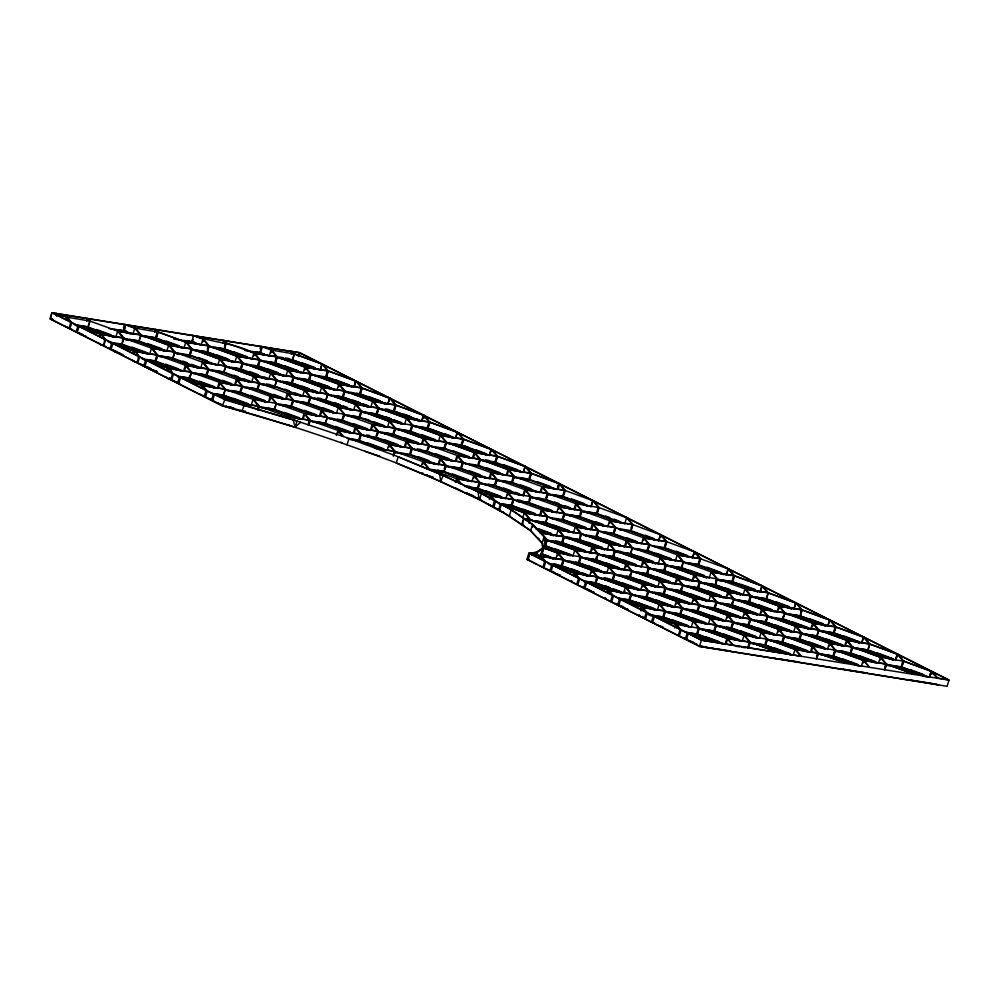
<?xml version="1.0" encoding="UTF-8"?>
<svg xmlns="http://www.w3.org/2000/svg" width="999" height="999" viewBox="0 0 999 999"><rect width="100%" height="100%" fill="white"/><g stroke="black" fill="none" stroke-linecap="round" stroke-linejoin="round"><path stroke-width="1.5" d="M575.424 562.162L578.409 562.637L580.294 556.655L574.812 550.049L544.368 539.435L545.192 539.685L546.066 546.503L545.267 546.241L536.176 552.26L528.858 553.221L526.91 559.403L699.45 646.415L947.102 686.288L949.05 680.107L299.463 352.759L51.898 312.712L49.95 318.893L222.502 405.906C281.506 421.69 339.423 441.358 396.528 463.024L424.7 474.7M50.487 319.168L51.898 312.712M542.969 543.818L530.594 530.819L509.278 516.083L478.946 499.438L440.771 481.543L396.228 463.061L398.176 456.88L442.719 475.362L480.894 493.256L511.226 509.902L532.542 524.637L544.043 536.913L545.267 546.241L546.066 546.503L536.975 552.534L528.858 553.221L701.41 640.222L949.05 680.107L322.352 364.098L294.505 353.896L292.657 351.673L53.047 313.087L224.75 399.662L222.502 405.906L51.099 319.268L52.86 319.543L52.035 319.031M55.969 314.822L56.406 313.449L66.933 317.158L89.823 321.029L117.932 331.181L140.285 334.777L134.803 328.184L124.55 324.425L123.414 328.009M56.531 316.159L57.293 313.761L66.671 317.207L70.892 322.302L214.435 394.68L212.55 400.661M65.909 319.605L66.671 317.207M69.006 328.284L70.892 322.302L52.435 312.987M77.16 332.392L79.046 326.411L100.512 334.278C107.78 337.749 103.796 349.912 98.851 343.119M86.601 320.829L87.363 318.431L89.286 320.754M82.343 335.015L78.696 332.954M86.776 321.029L87.537 318.631M74.513 324.85L87.937 327.01L89.823 321.029M88.199 326.96L90.085 320.979L88.074 318.544M88.486 327.934L113.224 337L88.486 327.934L80.832 326.71M99.763 336.663L100.512 334.278M111.001 349.463L112.887 343.469L134.353 351.336C140.734 353.147 138.761 366.783 132.63 360.377M116.184 352.085L112.55 350.025M125.424 324.737L123.539 330.731L114.111 329.233M124.251 330.844L125.387 327.247M122.377 340.222L123.139 337.824L117.657 331.231L115.772 337.212L87.937 327.01M108.367 341.92L121.778 344.081L123.664 338.099L151.773 348.251L174.126 351.848L168.656 345.242L140.809 335.04L118.456 331.443L123.938 338.049L122.053 344.031M114.685 343.768L122.39 344.817L147.078 354.071M130.37 333.953L120.167 330.007M134.803 328.184L132.917 334.166L122.652 330.407M133.604 353.733L134.353 351.336M124.026 338.636L138.923 341.034L140.809 335.04M139.573 339.785L141.084 335.002L135.602 328.396M139.473 341.958L164.223 351.024L139.473 341.958L131.831 340.721M148.726 367.507L137.75 362.949L139.648 356.968L135.152 351.561L157.517 355.157L185.627 365.309L207.979 368.918L206.094 374.9L195.654 373.214M141.571 364.885L145.33 366.558M154.745 331.793L155.494 329.408L157.43 331.73M154.92 332.005L155.669 329.608M146.741 360.539L144.855 366.533L150.662 368.656M157.055 332.929L155.544 337.712L143.619 335.801M141.171 335.589L156.069 337.987L157.954 331.993L185.802 342.195L191.284 348.801L168.918 345.204L141.084 335.002M156.344 337.937L158.229 331.955L156.206 329.52M148.976 337.674L156.681 338.711L181.368 347.977M150.037 369.155L146.391 367.095M121.778 344.081L149.613 354.283L151.511 348.289L156.98 354.895L155.095 360.876L146.154 359.44M142.208 358.991L155.632 361.151L157.517 355.157M155.894 361.101L157.78 355.107L152.298 348.514L174.663 352.11L202.772 362.262L225.125 365.871L219.643 359.265L191.808 349.063L169.443 345.467L174.925 352.06L173.039 358.054M180.919 371.141L156.231 361.875L176.548 369.543M168.656 345.242L166.771 351.236L138.923 341.034M167.457 370.804L168.207 368.406L145.679 360.002L143.794 365.996L150.999 368.631M166.533 377.247C171.166 384.003 175.637 371.616 168.207 368.406M157.867 355.694L172.777 358.104L174.663 352.11M173.327 359.028L198.064 368.094L173.327 359.028L165.672 357.792M185.802 342.195L183.916 348.189L156.069 337.987M179.72 383.529L171.304 379.657M192.682 335.389L193.569 335.714L191.683 341.695L188.249 341.171L194.493 343.456M178.696 383.591L180.582 377.61L202.048 385.477L206.281 390.572L204.083 396.191M192.382 341.82L193.144 339.423M189.385 354.782L190.896 350M185.015 369.168L186.151 365.584L208.504 369.18L236.613 379.333L258.978 382.929L257.08 388.923L246.653 387.237M175.012 352.647L189.922 355.057L191.808 349.063M190.559 353.808L192.07 349.013L186.601 342.42L208.953 346.016L236.788 356.218L242.27 362.824L219.917 359.215L192.07 349.013M215.272 364.847L190.534 355.781L182.829 354.745M189.698 375.549L188.948 377.947L180.007 376.511M177.547 376.298L189.473 378.209L191.358 372.227L219.468 382.38L241.82 385.976L239.935 391.97L230.994 390.522M190.122 376.973L191.633 372.177L186.151 365.584M190.022 379.133L214.773 388.211L190.022 379.133L182.38 377.909M193.569 335.714L202.947 339.148L201.061 345.142L190.797 341.383M202.984 341.77L203.746 339.373L209.216 345.966L237.063 356.168L259.415 359.777L253.933 353.171C234.89 343.007 213.237 342.657 193.394 335.502M207.293 349.338L208.042 346.953M192.158 349.6L207.068 351.998L208.953 346.016M209.216 345.966L207.33 351.96L229.308 360.015M207.617 352.934L232.355 362L207.617 352.934L199.975 351.698M201.298 387.874L202.048 385.477M202.098 388.087L202.847 385.689L225.212 389.298L253.309 399.45L276.199 403.321L304.308 413.474L326.673 417.07L321.191 410.464L319.305 416.458M200.387 394.318L202.859 395.567M191.721 372.764L206.618 375.162L208.504 369.18M206.893 375.112L208.779 369.131L203.297 362.537L225.649 366.133L253.496 376.336L258.978 382.929M207.168 376.086L231.918 385.164L207.168 376.086L199.525 374.862M205.444 397.09L207.342 391.096L202.847 385.689M223.052 342.982L223.689 340.434M223.764 343.094L224.35 340.497M219.643 359.265L217.757 365.247L189.922 355.057M224.438 346.291L225.574 342.707L223.813 340.584M209.303 346.553L224.213 348.951L226.099 342.969M213.561 400.599L206.381 397.34M224.525 340.696L226.373 342.919L224.475 348.913L247.927 357.505M208.866 398.876L213.024 400.699L211.488 400.124L213.374 394.143L236.039 402.709L297.128 420.954L295.042 427.222L224.238 406.231M217.12 348.651L224.825 349.687L248.114 358.229M217.307 388.411L219.206 382.43L224.675 389.023L202.322 385.427L179.52 377.073L177.635 383.067L179.183 383.628L175.474 381.755M218.868 386.238L219.992 382.642L242.357 386.251L270.467 396.403L292.819 400L290.934 405.981L280.494 404.308M208.866 369.717L223.764 372.115L225.649 366.133M224.038 372.065L225.924 366.084L220.442 359.49L242.807 363.087L270.642 373.289L276.124 379.882L253.758 376.286L225.924 366.084M224.375 372.852L249.063 382.105L224.375 372.852L210.614 370.641M216.246 402.535L221.815 404.782M217.732 403.284L214.086 401.223M211.401 393.356L223.326 395.279L225.212 389.298M223.963 394.031L225.474 389.248L219.992 382.642M214.698 394.73L223.926 396.016L248.676 405.082M236.788 356.218L234.902 362.2L207.068 351.998M241.895 364.011L240.384 368.806L231.443 367.37M236.014 383.191L237.138 379.595L259.503 383.204L287.612 393.356L309.965 396.953L308.079 402.934L297.64 401.261M226.011 366.67L240.909 369.068L242.807 363.087M241.558 367.832L243.069 363.037L237.587 356.443L259.952 360.04L287.787 370.242L293.269 376.835L270.904 373.239L243.069 363.037M241.458 369.992L266.209 379.058L241.458 369.992L233.816 368.768M225.961 406.094L229.995 407.779L225.899 406.281M225.562 389.835L240.472 392.232L242.357 386.251M241.496 389.797L242.62 386.201L237.138 379.595M233.366 391.933L241.071 392.969L265.821 402.035M253.933 353.171L252.048 359.153L224.213 348.951M253.983 355.781L254.733 353.396L277.098 356.993L304.932 367.195L310.414 373.788L308.529 379.782L299.588 378.334M260.065 348.763L260.826 346.366L271.353 350.075L294.243 353.946L322.078 364.148L327.56 370.741L325.674 376.735M261.713 346.678L259.815 352.672L251.898 351.423M260.527 352.784L262.412 346.803L261.538 346.478M242.108 411.039L244.218 404.907M253.496 376.336L251.611 382.317L223.764 372.115M257.53 365.759L258.666 362.162M243.157 363.624L258.054 366.021L259.952 360.04M254.733 353.396L260.215 359.99L258.329 365.971L280.307 374.026M258.604 366.945L283.354 376.011L258.604 366.945L250.961 365.721M251.161 405.482L253.047 399.5L258.529 406.094L257.392 409.69M242.707 386.788L257.617 389.185L259.503 383.204M258.254 387.937L259.765 383.154L254.295 376.548L276.648 380.157L304.483 390.359L309.965 396.953M258.167 390.109L282.904 399.175L258.167 390.109L250.524 388.886M271.129 352.734L271.878 350.349L277.36 356.943L305.195 367.145L327.56 370.741M257.929 409.952L259.053 406.368L287.163 416.521L309.515 420.117L308.017 424.9M258.566 408.703L259.328 406.318L253.846 399.712M270.642 373.289L268.756 379.27L240.909 369.068M275.05 361.513L276.561 356.73L271.091 350.125L269.193 356.106L258.941 352.347M260.302 360.577L275.212 362.974L277.098 356.993M277.36 356.943L275.474 362.924L298.913 371.516M268.107 362.674L275.811 363.711L300.499 372.964M268.306 402.435L270.192 396.453L275.674 403.047M269.855 400.262L270.991 396.665L293.344 400.262L321.453 410.427L344.343 414.285L372.452 424.438L394.805 428.047L392.919 434.028M259.852 383.741L274.762 386.138L276.648 380.157M275.025 386.089L276.91 380.107L271.441 373.501L293.793 377.11L321.628 387.312L327.11 393.906L304.757 390.309L276.91 380.107M300.112 395.941L275.374 386.875L267.67 385.839M291.021 353.746L291.783 351.348L293.706 353.671M291.196 353.946L291.958 351.561M257.917 406.655L274.313 409.303L276.199 403.321M274.962 408.054L276.473 403.271L270.991 396.665M291.908 354.071L292.507 351.486L299.55 352.585L322.352 364.098M265.697 408.753L274.925 410.04L299.675 419.105M287.787 370.242L285.901 376.223L258.054 366.021M277.447 357.53L292.357 359.927L294.243 353.946M294.505 353.896L292.62 359.877L314.535 367.907M285.252 359.628L292.957 360.664L316.246 369.193M298.289 356.468L299.463 352.759M298.913 356.568L300.075 352.859M285.452 399.388L287.337 393.406L292.819 400M292.894 378.034L291.383 382.829L282.43 381.381M287 397.215L288.137 393.618L310.489 397.215L338.336 407.417L343.818 414.023L341.92 420.005L337.45 419.293M275.512 380.457L291.908 383.092L293.793 377.11M292.557 381.843L294.068 377.06L288.586 370.454L310.939 374.063L338.773 384.253L344.255 390.859L321.903 387.262L294.068 377.06M292.52 383.828L317.195 393.082L292.52 383.828L278.758 381.606M276.561 403.858L291.458 406.256L293.344 400.262M292.482 403.808L293.619 400.224L288.137 393.618M282.842 405.706L292.07 406.993L316.82 416.059M304.932 367.195L303.047 373.176L275.212 362.974M304.97 369.805L305.731 367.407L328.084 371.016L355.931 381.206L361.401 387.812L359.515 393.793L356.543 393.319M290.06 425.574L287.25 424.513M304.483 390.359L302.597 396.341L274.762 386.138M294.143 377.647L309.053 380.045L310.939 374.063M305.731 367.407L311.213 374.013L309.328 379.995L331.293 388.049M309.603 380.969L334.353 390.035L309.603 380.969L301.96 379.732M302.148 419.505L304.046 413.511L309.515 420.117M303.708 417.332L304.832 413.736L327.197 417.332L355.307 427.485L377.659 431.093L376.148 435.876M293.706 400.811L308.604 403.209L310.489 397.215M309.253 401.96L310.764 397.177L305.282 390.572L327.647 394.168L355.482 404.37L360.964 410.976L359.078 416.958L348.639 415.284M301.511 402.897L309.215 403.933L333.966 413.012M321.865 364.061L320.229 370.179L322.078 364.148M308.541 425.174L310.052 420.379L338.162 430.532L360.514 434.14L359.003 438.923M308.803 425.124L310.314 420.329L304.832 413.736M321.628 387.312L319.742 393.294L291.908 383.092M311.301 374.6L326.198 376.998L328.084 371.016M322.877 364.36L328.359 370.966L326.473 376.948L349.837 385.514M319.106 376.685L326.81 377.734L351.498 386.988M320.854 414.273L321.978 410.689L327.46 417.282L325.949 422.077M310.851 397.764L325.749 400.162L327.647 394.168M326.398 398.913L327.909 394.13L322.427 387.525L344.792 391.121L372.627 401.323L378.109 407.929L376.223 413.911L365.784 412.237M326.298 401.086L351.049 410.152L326.298 401.086L318.656 399.85M308.916 420.679L325.312 423.326L327.197 417.332M316.683 422.764L325.911 424.051L350.661 433.116M338.773 384.253L336.888 390.247L309.053 380.045M338.823 386.875L339.573 384.478L361.938 388.074L389.772 398.276L395.254 404.882L372.889 401.273L345.055 391.084L339.573 384.478M336.451 413.411L338.336 407.417M343.506 393.256L342.37 396.84L333.429 395.404M326.511 394.468L342.907 397.115L344.792 391.121M343.544 395.866L345.055 391.084M343.444 398.039L368.194 407.105L343.444 398.039L335.801 396.803M349.001 384.915L336.139 379.982M336.376 435.377L337.887 430.581L342.595 436.263M337.924 433.191L338.686 430.806L361.039 434.403L389.148 444.555L411.513 448.151L410.002 452.947M327.547 417.869L342.457 420.279L344.343 414.285M343.481 417.832L344.605 414.235L339.136 407.642L361.488 411.238L389.323 421.441L394.805 428.047M333.828 419.717L343.069 421.004L367.807 430.07M355.706 381.131L353.821 387.113L326.198 376.998M355.931 381.206L354.033 387.2L355.969 381.256M353.596 410.364L355.482 404.37M343.656 391.421L360.052 394.068L361.938 388.074M356.718 381.431L362.2 388.037L360.314 394.018L382.23 402.048M360.651 394.792L385.339 404.058L360.651 394.792L346.903 392.582M347.015 444.717L349.113 438.449L398.613 456.905L443.281 475.437L481.555 493.394L511.975 510.077L533.291 524.812L532.542 524.637L530.594 530.819L542.095 543.081L544.043 536.913M353.147 433.516L355.032 427.535L360.514 434.14M354.695 431.343L355.831 427.759L378.184 431.356L406.293 441.508L428.658 445.104L427.147 449.9M344.692 414.822L359.603 417.22L361.488 411.238M360.252 415.984L361.763 411.188L356.281 404.595L378.633 408.191L406.468 418.394L411.95 425L410.065 430.981L399.637 429.295M384.89 427.222L360.214 417.957L352.51 416.92M361.039 434.403L359.153 440.384L359.765 441.121L384.515 450.187M359.802 439.148L361.313 434.353L355.831 427.759M355.12 440.571L359.765 441.121L350.587 439.647M372.627 401.323L370.741 407.317L342.907 397.115M370.292 430.469L372.177 424.488L377.659 431.093M364.672 451.148L372.652 453.908M371.84 428.296L372.977 424.712L395.342 428.309L423.176 438.511L428.658 445.104M361.838 411.775L376.748 414.173L378.633 408.191M377.397 412.937L378.908 408.141L373.426 401.548L395.779 405.144L423.626 415.347L429.095 421.953L427.21 427.934L416.783 426.248M377.297 415.109L402.048 424.175L377.297 415.109L369.655 413.873M359.902 434.702L376.298 437.337L378.184 431.356M377.322 434.902L378.459 431.306L372.977 424.712M367.682 436.788L376.91 438.074L401.66 447.14M389.56 398.201L387.674 404.183L360.052 394.068M387.924 404.32L389.772 398.276M387.437 427.422L389.323 421.441M394.493 407.267L393.369 410.864L384.428 409.428M377.497 408.491L393.893 411.126L395.779 405.144M394.543 409.89L396.054 405.094L390.572 398.501M394.443 412.063L419.193 421.128L394.443 412.063L386.8 410.826M387 450.586L388.886 444.605L394.355 451.198L393.231 454.795M388.923 447.215L389.672 444.817L412.038 448.426L440.147 458.578L462.5 462.175L460.989 466.97M378.546 431.893L393.444 434.29L395.342 428.309M394.093 433.054L395.604 428.259L390.122 421.665M384.827 433.741L394.056 435.027L418.806 444.093M393.381 456.256L394.892 451.473L423.002 461.625L445.354 465.222L444.218 468.818M394.405 453.821L395.154 451.423L389.672 444.817M404.583 424.375L406.468 418.394M404.145 447.54L406.031 441.558L411.513 448.151M405.694 445.367L406.83 441.77L429.183 445.379L457.292 455.532L479.645 459.128L478.134 463.923M395.691 428.846L410.601 431.243L412.487 425.262L440.322 435.464L445.804 442.058L443.918 448.052M411.238 430.007L412.749 425.212L407.267 418.618L429.632 422.215L457.467 432.417L462.949 439.011L461.063 445.005L450.624 443.319M403.496 430.944L411.201 431.98L435.951 441.046M393.756 451.773L410.152 454.408L412.038 448.426M410.789 453.159L412.3 448.376L406.83 441.77M435.502 464.21L410.764 455.144L433.991 463.873M423.401 415.259L421.516 421.253L393.893 411.126M421.778 421.378L423.626 415.347M423.963 418.319L424.413 415.572M421.291 444.493L423.176 438.511M422.839 442.32L423.976 438.723L446.328 442.332L474.163 452.535L479.645 459.128M411.351 425.562L427.747 428.196L429.632 422.215M428.384 426.948L429.895 422.165L424.725 415.934M420.641 427.897L428.346 428.933L453.096 437.999M421.216 466.458L422.727 461.675L428.209 468.269L424.637 467.694M419.98 472.752L423.251 473.888M422.764 464.285L423.526 461.888L445.879 465.484L473.988 475.649L496.353 479.245L494.842 484.028M410.901 448.726L427.297 451.361L429.183 445.379M428.321 448.913L429.445 445.329L423.976 438.723M418.668 450.811L427.909 452.097L452.647 461.163M425.761 474.925L479.607 499.562L478.946 499.438L478.196 491.995M438.436 441.446L440.322 435.464M438.786 464.822L440.671 458.841L463.037 462.437L491.133 472.602L513.498 476.198L511.988 480.981M429.533 445.916L444.443 448.314L446.328 442.332M445.092 447.065L446.603 442.282L441.121 435.676L463.474 439.285L491.321 449.475L496.79 456.081L494.905 462.062M469.742 458.304L445.054 449.051L435.814 447.764M443.156 475.374L440.771 481.543L439.572 474.063M427.597 468.831L443.993 471.478L445.879 465.484M444.642 470.229L446.153 465.447L440.671 458.841M433.841 470.679L444.605 472.215L469.355 481.281M457.255 432.33L455.369 438.324L427.747 428.196M455.619 438.449L457.467 432.417M455.132 461.563L457.018 455.581L462.5 462.175M456.68 459.39L457.817 455.794L480.182 459.39L508.016 469.592L513.498 476.198M446.678 442.869L461.588 445.267L463.474 439.285M462.237 444.018L463.748 439.235L458.266 432.629M454.495 444.955L462.2 446.004L486.938 455.069M455.444 482.33L456.58 478.733L479.732 482.554L507.842 492.707L530.719 496.578L558.828 506.73L581.193 510.327L580.057 513.923M456.618 481.356L457.367 478.958L461.563 484.003L460.452 483.878L456.58 478.733M444.742 465.784L461.138 468.431L463.037 462.437M461.788 467.182L463.299 462.4L457.817 455.794M452.522 467.882L461.75 469.155L486.501 478.234M472.277 458.516L474.163 452.535M473.451 457.542L474.962 452.747L497.327 456.343L524.95 466.471L530.644 473.151L529.133 477.934M463.136 491.833L459.677 489.997M468.094 493.643L465.222 492.594L472.34 495.417M473.763 478.309L474.525 475.911L496.878 479.508L524.987 489.66L547.34 493.269L545.829 498.051M461.888 462.737L478.284 465.384L480.182 459.39M478.933 464.135L480.444 459.353L474.962 452.747M503.646 475.187L478.896 466.108L497.764 473.239M484.39 453.184L485.939 453.746M443.993 471.478L471.84 481.68L473.726 475.686L479.208 482.292L477.31 488.274L466.883 486.6M464.423 486.388L477.847 488.548L479.732 482.554M478.484 487.3L479.995 482.505L474.525 475.911M472.277 488.486L478.459 489.273L501.748 497.814M489.21 455.382L491.096 449.4M489.423 455.469L491.321 449.475L489.473 455.519M472.864 496.178L480.581 499.6M481.456 493.331L479.508 499.512M489.772 478.846L491.67 472.864L514.023 476.461L542.132 486.613L564.485 490.222L562.974 495.005M482.017 460.177L495.442 462.337L497.327 456.343M496.078 461.088L497.589 456.306L492.107 449.7M486.813 461.788L496.041 463.061L520.791 472.14M489.285 499.4L490.422 495.804L495.192 500.861M488.249 504.308L493.294 506.855L492.27 506.281M490.459 498.414L491.221 496.028L513.573 499.625L541.683 509.777L564.048 513.374L562.15 519.368M488.623 504.745L489.348 504.682L488.311 504.108M478.596 482.854L494.992 485.502L496.878 479.508M495.641 484.253L497.14 479.458L491.67 472.864M484.84 484.702L495.604 486.226L518.893 494.767M492.632 506.718L494.517 500.736M494.43 507.467L493.756 507.342L495.654 501.361L491.221 496.028M506.131 475.586L508.016 469.592M507.679 473.401L508.816 469.817L531.168 473.414L559.003 483.616L564.485 490.222M497.302 509.015L500.149 510.264M499.925 510.477L498.601 510.002L500.487 504.008L501.148 504.133M501.948 504.582L501.286 504.445L499.4 510.439L500.062 510.564M503.521 512.462L480.844 500.237M507.617 495.367L508.366 492.982L513.848 499.575L512.337 504.37M495.741 479.807L512.137 482.442L514.023 476.461M531.343 530.993L502.872 512.1M512.787 481.206L514.298 476.411L508.816 469.817M503.508 481.893L512.749 483.179L537.487 492.245M518.244 470.242L519.78 470.816M477.847 488.548L505.681 498.738L507.567 492.757L513.049 499.363L511.163 505.344L500.724 503.658M498.276 503.446L511.688 505.606L513.573 499.625M509.278 516.083L509.94 516.208L509.278 516.083L511.226 509.902L511.888 510.027M501.535 504.807L512.3 506.343L535.589 514.872M525.162 466.545L523.314 472.589L524.95 466.471M523.626 495.916L525.511 489.935L547.877 493.531L575.973 503.683L598.863 507.554L626.698 517.757L632.18 524.35L631.056 527.947M512.887 476.76L529.283 479.395L531.168 473.414M529.932 478.159L531.443 473.364L525.961 466.77M554.632 489.198L529.895 480.132L520.654 478.846M521.253 524.013L520.504 523.838L521.203 523.751M522.764 517.657L524.275 512.874L501.286 504.445M529.058 499.9L530.194 496.316L524.712 489.71L522.827 495.691L494.992 485.502M520.566 523.651L522.502 524.65L521.765 524.475L523.651 518.493L529.745 519.468L528.995 521.865M515.422 500.399L528.833 502.559L530.719 496.578M562.087 541.333L563.598 536.538L558.116 529.945L530.282 519.742L523.988 518.731L522.102 524.712L523.988 525.911M529.482 501.323L530.993 496.528L525.511 489.935M518.681 501.76L529.445 503.296L552.734 511.825M529.145 523.326L530.282 519.742M541.533 490.472L542.657 486.888L565.022 490.484L592.857 500.686L598.339 507.28L596.828 512.075M532.554 527.322L533.341 524.85L532.542 524.637M540.709 514.835L542.207 510.039L564.572 513.648L592.682 523.801L615.034 527.397L609.552 520.804L607.667 526.785L579.832 516.583L564.922 514.185M529.582 496.878L545.978 499.512L547.877 493.531M546.628 498.276L548.139 493.481L542.657 486.888M529.62 553.508L527.672 559.69L526.91 559.403L528.658 558.99M529.02 555.956L527.847 559.665L537.425 564.497M535.826 498.713L546.59 500.249L569.88 508.778M531.868 555.506L532.629 553.109L531.868 552.834M538.274 538.111L538.973 538.861M530.631 520.279L545.541 522.677L547.427 516.695L575.536 526.848L597.889 530.444L592.407 523.851L590.521 529.832L562.687 519.63L547.777 517.232M535.389 521.878L546.141 523.414L569.442 531.943M559.003 483.616L557.167 489.647L558.791 483.528M558.678 487.425L559.802 483.841L565.284 490.434M540.634 554.045L553.234 558.878L540.634 554.045L541.346 554.52M541.408 554.333L543.818 548.001L557.667 553.109L555.781 559.09L541.121 553.721L543.006 547.727M539.772 558.541L540.521 556.156L531.568 552.872M540.571 558.766L541.321 556.368L563.686 559.964L591.52 570.167L597.002 576.773L595.117 582.754L586.163 581.318M539.16 565.359L571.278 581.568M546.116 543.394L547.252 539.81L541.233 532.942M545.292 548.975L546.078 546.478M558.603 509.39L559.365 506.993L581.718 510.601L609.827 520.754L632.18 524.35M546.74 493.831L563.136 496.466L565.022 490.484M564.148 494.03L564.91 491.633M554.507 495.916L563.736 497.202L587.025 505.731M542.869 567.22L544.755 561.238L540.521 556.156M543.918 567.757L545.804 561.775L541.321 556.368M558.116 529.945L556.231 535.926L535.714 528.409M562.687 519.63L564.572 513.648M552.035 571.266L547.402 569.355M552.534 518.831L563.299 520.367L586.588 528.896M557.717 555.719L558.466 553.321L563.948 559.927L591.783 570.117L614.148 573.726L612.262 579.707L603.309 578.271M547.327 540.397L562.237 542.794L564.123 536.813L591.97 547.002L597.439 553.608L575.087 550.012L547.252 539.81L545.092 545.841L572.927 556.043L574.812 550.049M603.758 555.107L612.699 556.543L614.585 550.561L609.115 543.956L581.268 533.766L558.916 530.157L564.398 536.763L562.512 542.744L584.49 550.799M555.144 542.482L562.849 543.531L586.138 552.06M574.625 509.94L576.51 503.946L581.98 510.551L580.481 515.334M557.667 553.109L563.149 559.702L561.263 565.684L552.322 564.248M548.376 563.798L561.788 565.958L563.686 559.964M562.437 564.71L563.948 559.927M562.337 566.883L587.087 575.948L562.337 566.883L554.695 565.646M579.832 516.583L581.718 510.601M569.68 515.784L580.444 517.32L603.733 525.849M570.392 555.831L545.704 546.578L566.021 554.233M579.994 535.889L580.744 533.491L575.262 526.898L573.376 532.879L545.541 522.677M564.485 537.35L579.383 539.747L581.268 533.766M598.776 531.256L613.673 533.653L641.52 543.856L643.406 537.862L648.888 544.467L626.523 540.871L598.413 530.706L576.061 527.11L581.543 533.716L579.657 539.697L601.635 547.752M579.932 540.671L604.682 549.737L579.932 540.671L572.29 539.435M592.644 500.599L591.008 506.718L592.857 500.686M573.613 575.611L574.375 573.214L552.897 565.347L551.011 571.341L553.883 572.39M564.035 560.501L578.945 562.912L580.831 556.918L608.666 567.12L614.148 573.726M581.093 556.88L608.928 567.07L631.293 570.679L625.811 564.073L597.976 553.871L575.611 550.274L581.093 556.88L579.208 562.862L601.186 570.916M579.482 563.836L604.233 572.902L579.482 563.836L571.84 562.599M591.695 528.858L593.206 524.063L615.571 527.659L643.668 537.824L666.033 541.421L664.897 545.004M583.566 511.376L596.977 513.536L598.863 507.554M597.627 512.287L598.751 508.703M586.825 512.737L597.589 514.273L620.879 522.802M576.71 584.29L578.596 578.309L574.375 573.214M577.772 584.827L579.657 578.846L575.174 573.438L597.527 577.035L625.362 587.237L630.844 593.843L628.958 599.825L618.518 598.139M591.97 547.002L590.072 552.996L562.237 542.794M591.633 550.824L592.757 547.227L615.122 550.824L642.956 561.026L648.438 567.632L646.553 573.613L637.612 572.177M596.003 536.426L597.514 531.643M581.63 534.303L596.528 536.7L598.413 530.706M585.876 588.336L581.243 586.425M584.852 535.651L597.14 537.437L620.429 545.966M591.52 570.167L589.635 576.161L561.788 565.958M596.316 557.205L595.554 559.59L586.613 558.154M591.558 572.789L592.32 570.392L614.672 573.988L642.507 584.19L647.989 590.796L646.103 596.778M581.181 557.454L596.091 559.865L597.976 553.871M592.757 547.227L598.239 553.833L596.353 559.815L618.331 567.869M588.985 559.552L596.69 560.589L621.378 569.855M609.602 523.414L610.352 521.016L632.717 524.612L660.551 534.815L666.033 541.421M583.716 581.106L595.641 583.016L597.527 577.035M596.291 581.78L597.789 576.985L592.32 570.392M588.548 582.717L596.253 583.753L620.991 592.819M609.115 543.956L607.23 549.949L579.383 539.747M613.898 530.993L614.66 528.596M613.673 533.653L615.571 527.659M613.948 533.603L615.834 527.622L610.352 521.016M606.58 533.341L614.285 534.378L637.574 542.919M619.78 521.453L614.098 519.155M608.666 567.12L606.78 573.114L578.945 562.912M598.326 554.408L613.236 556.818L615.122 550.824M632.617 548.314L647.527 550.724L675.361 560.914L677.247 554.932L682.729 561.538L660.376 557.929L632.267 547.777L609.902 544.18L615.384 550.774L613.498 556.768L635.476 564.822M606.131 556.505L613.836 557.542L637.125 566.083M626.485 517.669L624.862 523.788M607.467 592.682L608.216 590.284L586.75 582.417L584.865 588.399L590.584 590.496M596.391 577.335L612.787 579.969L614.672 573.988M613.436 578.733L614.947 573.938L609.465 567.345L631.818 570.941L659.665 581.143L665.134 587.737L663.249 593.731L654.308 592.282M613.336 580.906L638.074 589.972L613.336 580.906L604.158 579.42M625.549 545.916L627.06 541.133L649.412 544.73L677.522 554.882L699.874 558.491L694.18 551.798L666.558 541.683L644.205 538.086L643.443 540.484M615.921 528.209L630.819 530.606L632.717 524.612M631.468 529.358L632.979 524.575L627.497 517.969M619.143 529.557L631.43 531.331L654.72 539.872M610.564 601.361L612.449 595.379L608.216 590.284M611.613 601.898L613.498 595.904L609.015 590.509L631.368 594.105L659.215 604.308L664.697 610.901L662.812 616.895M625.811 564.073L623.925 570.054L596.091 559.865M625.474 567.882L626.61 564.298L632.092 570.891L659.927 581.093L682.28 584.69L676.81 578.096L648.963 567.894L626.073 564.023L598.239 553.833M615.471 551.361L630.381 553.771L632.267 547.777M630.931 554.695L655.669 563.761L630.931 554.695L623.289 553.458M623.476 593.219L625.362 587.237M630.157 574.263L629.407 576.66L626.423 576.186M624.275 593.443L625.024 591.046M615.022 574.525L629.932 576.923L631.818 570.941M632.092 570.891L630.207 576.885L655.107 586.001M630.481 577.847L655.232 586.925L630.481 577.847L622.839 576.623M617.557 598.164L629.482 600.087L631.368 594.105M630.132 598.851L631.643 594.055L626.161 587.462L648.526 591.058L676.36 601.261L681.842 607.854L679.957 613.848L669.517 612.162M622.389 599.787L630.094 600.824L654.845 609.889M642.956 561.026L641.071 567.007L613.236 556.818M642.619 564.835L643.756 561.251L666.108 564.847L693.955 575.049L699.437 581.643L697.539 587.637L687.112 585.951M647.002 550.449L648.501 545.666M647.527 550.724L649.412 544.73M640.434 550.412L648.139 551.448L671.428 559.989M653.621 538.511L645.067 535.164M642.507 584.19L640.621 590.172L612.787 579.969M642.557 586.8L643.306 584.415L665.671 588.011L693.506 598.214L698.988 604.807L697.102 610.801L686.663 609.115M632.18 571.478L647.077 573.876L648.963 567.894M643.756 561.251L649.238 567.844L647.352 573.838L669.33 581.88M639.984 573.576L647.689 574.612L672.377 583.878M660.339 534.74L658.703 540.859L660.551 534.815M660.589 537.437L661.35 535.039L666.832 541.633L664.934 547.627M640.933 610.938L642.07 607.355L620.591 599.487L618.706 605.469L624.437 607.567M630.232 594.405L646.628 597.04L648.526 591.058M647.277 595.804L648.788 591.008L643.306 584.415M639.535 596.74L647.24 597.777L671.99 606.843M649.762 545.267L664.672 547.664L666.558 541.683M657.579 547.365L665.284 548.401L688.573 556.942M645.466 618.955L647.352 612.974L642.869 607.567L665.222 611.176L693.056 621.378L698.538 627.971L696.653 633.953M659.665 581.143L657.767 587.125L629.932 576.923M630.381 553.771L658.216 563.96L660.102 557.979L665.584 564.585L663.698 570.566L654.757 569.13M649.325 568.431L664.223 570.829L666.108 564.847M682.017 566.545L683.528 561.75L678.046 555.157L700.411 558.753L728.034 568.868L733.728 575.549L711.363 571.952L683.254 561.8L660.901 558.204L666.383 564.797L664.497 570.791L689.397 579.907M657.13 570.529L664.834 571.565L689.522 580.831M651.498 622.002L653.383 616.021L676.186 624.375L699.063 628.234L726.91 638.436L733.091 645.154L727.709 638.661L726.198 643.443M657.33 610.289L659.215 604.308M647.389 591.358L663.786 593.993L665.671 588.011M664.422 592.744L665.933 587.961L660.451 581.356L682.816 584.964L710.651 595.167L716.133 601.76L714.248 607.754M664.323 594.917L689.073 603.983L664.323 594.917L655.157 593.443M656.193 624.6L663.236 627.172M648.426 614.76L663.336 617.157L665.222 611.176M663.985 615.908L665.484 611.126L660.014 604.52L682.367 608.129L710.202 618.331L715.684 624.924L713.798 630.906M654.707 616.608L663.948 617.894L688.686 626.96M676.81 578.096L674.912 584.078L647.077 573.876M676.473 581.905L677.597 578.309L699.962 581.918L727.796 592.12L733.278 598.713L710.926 595.117L683.079 584.914L677.597 578.309M666.47 565.384L681.368 567.782L683.254 561.8M681.917 568.706L706.668 577.772L681.917 568.706L674.275 567.482M687.474 555.581L676.048 551.186M674.475 607.242L676.36 601.261M681.156 588.286L680.394 590.684L671.453 589.235M676.398 603.871L677.16 601.473L699.512 605.082L727.347 615.272L732.829 621.878L730.943 627.859L726.473 627.147M666.021 588.548L680.931 590.946L682.816 584.964M681.568 589.697L683.079 584.914M681.48 591.87L706.218 600.936L681.48 591.87L673.826 590.646M694.18 551.798L692.557 557.917L694.442 551.935M694.442 554.495L695.192 552.11L700.674 558.703L698.788 564.685M674.787 628.009L675.911 624.425L654.445 616.558L652.559 622.539L655.419 623.588M665.571 611.713L680.481 614.11L682.367 608.129M681.131 612.862L682.642 608.079L677.16 601.473M673.388 613.798L681.093 614.847L705.831 623.913M693.955 575.049L692.07 581.031L664.223 570.829M693.618 578.858L694.755 575.262L700.224 581.868L728.071 592.07L750.424 595.666L748.538 601.648L738.099 599.974M699.5 559.677L697.989 564.472L686.063 562.549M683.616 562.337L698.513 564.735L700.411 558.753M691.42 564.435L699.125 565.471L723.813 574.725M678.246 635.501L680.144 629.507L675.911 624.425M679.308 636.026L681.193 630.044L676.71 624.637M691.62 604.195L693.506 598.214M693.543 600.824L694.305 598.426L716.658 602.035L744.505 612.225L749.974 618.831L748.089 624.812L737.662 623.139M683.166 585.501L698.076 587.899L699.962 581.918M700.224 581.868L698.338 587.849L720.316 595.904M687.424 639.535L682.792 637.624L687.15 639.223M690.983 587.599L698.688 588.636L723.363 597.889M685.351 639.073L687.237 633.091L710.027 641.445L688.773 633.653M688.286 633.616L686.4 639.61L693.418 642.17M691.171 627.36L693.056 621.378M681.231 608.416L697.627 611.063L699.512 605.082M698.276 609.815L699.787 605.032L694.305 598.426M690.534 610.751L698.239 611.8L722.976 620.866M685.252 632.305L697.177 634.228L699.063 628.234M697.826 632.979L699.337 628.196L693.855 621.59L716.221 625.187L744.055 635.389L749.537 641.995L747.652 647.976M688.561 633.678L697.789 634.952L722.539 644.03M710.651 595.167L708.766 601.148L680.931 590.946M715.821 580.993L716.583 578.596L711.101 572.002L709.215 577.984L681.368 567.782M700.311 582.454L715.222 584.852L717.107 578.871L745.217 589.023L767.569 592.619L761.875 585.938L734.253 575.824L711.9 572.215L717.369 578.821L715.484 584.802L740.396 593.93M715.771 585.776L740.509 594.842L715.771 585.776L708.129 584.552M721.315 572.652L707.017 567.195M708.316 624.313L710.202 618.331M698.376 605.369L714.772 608.016L716.658 602.035M715.421 606.768L716.932 601.985L711.45 595.379L733.803 598.988L761.65 609.178L767.12 615.784L744.767 612.187L716.932 601.985M706.143 607.467L715.384 608.753L740.122 617.819M728.034 568.868L726.398 574.987L728.246 568.955M704.882 647.102L707.429 647.315M700.911 629.02L714.322 631.181L716.221 625.187M714.972 629.932L716.483 625.149L711.001 618.543L733.366 622.14L761.201 632.342L766.683 638.948L764.797 644.929M705.706 630.631L714.934 631.905L739.685 640.983M727.796 592.12L725.911 598.101L698.076 587.899M733.341 576.748L731.842 581.543L722.889 580.094M727.459 595.928L728.596 592.332L750.948 595.928L778.795 606.131L784.277 612.737L761.912 609.14L734.078 598.938L728.596 592.332M717.457 579.408L732.367 581.805L734.253 575.824M733.016 580.556L734.527 575.774L729.045 569.168M732.916 582.729L757.654 591.795L732.916 582.729L725.274 581.505M725.461 621.266L727.347 615.272M732.142 602.31L731.393 604.695L722.452 603.259M727.397 617.894L728.146 615.496L750.511 619.093L778.346 629.295L783.828 635.901L781.942 641.882M717.02 602.572L731.917 604.969L733.803 598.988M732.567 603.721L734.078 598.938M732.467 605.894L757.217 614.959L732.467 605.894L724.824 604.657M725.024 644.43L726.91 638.436M715.084 625.486L731.48 628.134L733.366 622.14M732.117 626.885L733.628 622.102L728.146 615.496M722.851 627.572L732.08 628.858L756.83 637.924M742.607 618.219L744.505 612.225M744.542 614.847L745.291 612.449L767.657 616.046L795.491 626.248L800.973 632.854L799.088 638.836L788.648 637.15M734.165 599.525L749.063 601.922L750.948 595.928M800.661 612.087L801.423 609.69L795.941 603.084L768.106 592.882L745.741 589.285L751.223 595.891L749.337 601.873L771.315 609.927M741.97 601.61L749.675 602.659L774.362 611.912M742.17 641.383L744.055 635.389M732.23 622.439L748.626 625.087L750.511 619.093M749.262 623.838L750.773 619.055L745.291 612.449M739.997 624.525L749.225 625.811L773.975 634.877M761.875 585.938L759.989 591.932L732.367 581.805M762.087 586.026L760.202 592.007L762.137 586.063M748.176 648.239L750.062 642.257L778.171 652.409L750.324 642.207L744.854 635.614M748.825 647.002L750.324 642.207M759.764 615.172L761.65 609.178M761.313 612.999L762.437 609.402L784.802 612.999L812.637 623.201L818.119 629.807L795.766 626.198L767.919 615.996L762.437 609.402M751.31 596.478L766.208 598.876L768.106 592.882M762.886 586.238L768.368 592.844L766.483 598.826L791.32 607.929M766.757 599.8L791.508 608.866L766.757 599.8L759.115 598.563M759.315 638.336L761.201 632.342M765.996 619.38L765.234 621.765L756.293 620.329M749.375 619.392L765.771 622.04L767.657 616.046M766.408 620.791L767.919 615.996M757.142 621.478L766.37 622.764L791.121 631.83M751.91 643.031L765.321 645.192L767.207 639.21L795.042 649.412L800.524 656.018L801.76 656.393L701.498 640.059L529.795 553.483M765.971 643.955L767.482 639.16L762 632.567L784.352 636.163L812.199 646.365L817.669 652.959L816.545 656.555M756.693 644.642L765.933 645.928L790.671 654.994M778.795 606.131L776.91 612.125L749.063 601.922M778.458 609.939L779.595 606.356L801.947 609.952L829.782 620.154L835.264 626.76L833.378 632.742L822.939 631.056M776.46 635.277L778.346 629.295M778.383 631.905L779.145 629.52L801.498 633.116L829.345 643.319L834.814 649.912L832.929 655.906M782.379 618.718L783.141 616.321M768.006 616.583L782.916 618.993L784.802 612.999M783.94 616.545L785.064 612.949L779.595 606.356M775.823 618.681L783.528 619.717L808.266 628.783M776.098 658.553L773.076 657.879L773.551 658.341M766.071 639.51L782.467 642.145L784.352 636.163M783.116 640.908L784.627 636.113L779.145 629.52M773.838 641.595L783.079 642.881L807.816 651.947M795.728 603.009L793.83 608.99L766.208 598.876M794.093 609.128L795.941 603.084M793.606 632.23L795.491 626.248M785.152 613.536L800.062 615.946L801.947 609.952M796.74 603.309L802.209 609.902L800.324 615.896L825.162 624.987M800.611 616.87L825.349 625.936L800.611 616.87L792.969 615.634M793.156 655.394L795.042 649.412M783.216 636.463L799.612 639.098L801.498 633.116M800.261 637.861L801.772 633.066L796.29 626.473L818.643 630.069L846.49 640.272L851.972 646.865L850.836 650.461M790.996 638.548L800.224 639.835L824.974 648.9M810.751 629.183L812.637 623.201M812.299 627.01L813.436 623.426L835.801 627.022L863.636 637.225L869.118 643.818L846.752 640.222L818.918 630.019L813.436 623.426M810.301 652.347L812.199 646.365M811.475 651.373L812.986 646.578L818.468 653.184L846.303 663.386L818.206 653.234L795.841 649.637L801.235 656.118M800.361 633.416L816.757 636.051L818.643 630.069M817.407 634.815L818.918 630.019M808.141 635.501L817.369 636.788L842.12 645.854M816.32 659.215L818.206 653.234M816.957 657.966L818.468 653.184M829.57 620.067L827.684 626.061L800.062 615.946M827.946 626.186L829.782 620.154M827.459 649.3L829.345 643.319M829.382 645.928L830.132 643.531L852.497 647.14L880.331 657.342L885.813 663.935L884.677 667.532M819.005 630.606L833.903 633.004L835.801 627.022M834.927 630.569L836.063 626.972L830.581 620.379M826.81 632.704L834.515 633.741L859.265 642.807M817.07 653.533L833.466 656.168L835.351 650.187L863.186 660.389L869.38 667.095L863.985 660.601L863.223 662.999M834.103 654.919L835.614 650.137L830.132 643.531M824.837 655.619L834.065 656.905L858.815 665.971M844.605 646.253L846.49 640.272M846.153 644.08L847.289 640.484L869.642 644.093L897.477 654.295L902.959 660.888L901.448 665.684M843.705 669.255L841.22 668.855L841.695 669.318M834.215 650.486L850.611 653.121L852.497 647.14M851.248 651.872L852.759 647.09L847.289 640.484M841.982 652.572L851.223 653.858L875.961 662.924M858.253 641.483L856.767 640.734L859.24 641.97M861.525 643.131L863.423 637.137M861.787 643.256L863.636 637.225M861.3 666.37L863.186 660.389M851.36 647.439L867.756 650.074L869.642 644.093M868.406 648.826L869.904 644.043L864.435 637.437M859.128 649.525L868.368 650.811L893.106 659.877M878.446 663.324L880.331 657.342M880.381 659.952L881.13 657.554L886.613 664.16L914.447 674.362L886.338 664.21L863.985 660.601M884.452 670.192L886.338 664.21M885.102 668.943L886.613 664.16M890.559 657.991L892.095 658.553M895.379 660.202L897.264 654.208M885.201 664.497L901.597 667.145L903.483 661.163L931.33 671.353L936.812 677.959M902.247 665.896L903.758 661.113L898.276 654.507M892.981 666.595L902.209 667.881L926.96 676.947M911.85 680.232L909.365 679.832L909.839 680.282M929.22 677.26L931.118 671.278M929.445 677.347L931.33 671.353M929.482 677.397L931.368 671.403M931.368 673.975L932.129 671.578L938.049 678.333M931.667 674.337L932.429 671.94M938.585 684.914L936.163 684.327M801.772 662.699L699.45 646.415L701.498 640.059L709.315 641.321M51.973 319.218L52.86 319.543M293.269 419.917L295.042 427.222L300.649 422.277M538.823 556.193L542.482 553.771M527.509 559.702L529.358 559.465M937.512 678.071L947.901 679.732M157.954 331.993L135.077 328.134L125.25 324.538M183.754 340.447L186.751 340.934M108.716 328.546L126.673 331.431L125.787 331.106M173.789 339.023L194.817 342.407M245.005 350.487L260.115 352.922M279.558 357.055L282.617 357.542M285.677 358.042L288.736 358.529M276.561 356.73L254.208 353.122L226.373 342.919M78.459 325.299L87.4 326.748M214.735 347.252L223.689 348.688M279.895 357.742L291.82 359.665M76.311 325.774L88.536 327.747M142.919 336.501L156.681 338.711M212.587 347.714L224.825 349.687M280.731 358.691L292.957 360.664M123.139 337.824L100.774 334.228L77.984 325.874L76.099 331.855L82.967 334.528M123.664 338.099L101.311 334.49L105.794 339.897L103.609 345.517L106.069 346.765M129.458 339.323L138.399 340.759M194.618 349.812L206.543 351.735M265.734 361.263L274.675 362.712M125.774 339.548L139.535 341.77M193.918 350.524L207.68 352.734M263.586 361.738L275.811 363.711M125.712 339.735L128.771 340.234M310.414 373.788L288.049 370.192L260.215 359.99M110.152 342.844L122.39 344.817M176.773 353.571L190.534 355.781M244.905 364.548L258.666 366.758M314.585 375.761L326.81 377.734M176.711 353.758L179.77 354.258M156.98 354.895L134.628 351.298L111.826 342.944L109.94 348.926L116.808 351.586M361.401 387.812L339.048 384.215L311.213 374.013M161.813 356.156L172.24 357.829M159.628 356.618L173.376 358.828M227.76 367.595L241.521 369.805M295.904 378.559L309.665 380.781M212.799 370.167L223.239 371.853M350.574 392.357L353.559 392.832M144.006 359.915L156.231 361.875M266.558 384.003L269.605 384.49M191.358 372.227L169.006 368.631L173.489 374.038L171.603 380.02L169.63 377.634M263.798 384.19L274.238 385.876M193.469 373.688L207.23 375.899M261.613 384.652L275.374 386.875M329.745 395.629L343.506 397.839M317.545 398.014L320.604 398.514M378.109 407.929L355.744 404.32L327.909 394.13M385.689 408.991L388.748 409.49M314.797 398.214L325.224 399.887M177.847 376.973L190.085 378.946M244.468 387.699L258.229 389.922M312.6 398.676L326.361 400.886M380.744 409.652L394.505 411.863M360.964 410.976L338.599 407.38L310.764 397.177M429.095 421.953L406.743 418.344L378.908 408.141M227.322 390.746L241.071 392.969M295.454 401.723L309.215 403.933M363.599 412.699L377.36 414.91M412.487 425.262L389.598 421.391L361.763 411.188M213.848 393.569L222.789 395.017M213.224 394.293L223.926 396.016M278.309 404.77L292.07 406.993M346.453 415.746L360.214 417.957M414.597 426.71L428.346 428.933M258.529 406.094L236.164 402.497L214.91 394.705M462.949 439.011L440.584 435.414L412.749 425.212M259.053 406.368L236.825 402.922M263.349 407.355L273.788 409.028M331.493 418.331L334.478 418.806M261.164 407.817L274.925 410.04M329.308 418.793L343.069 421.004M397.44 429.77L411.201 431.98M445.804 442.058L423.439 438.461L395.604 428.259M310.052 420.379L287.687 416.783L289.136 418.519M314.348 421.378L324.775 423.052M382.492 432.342L391.433 433.791M242.607 410.639L239.51 410.339L245.579 411.313M312.163 421.84L325.911 424.051M380.294 432.817L394.056 435.027M448.439 443.781L462.2 446.004M366.571 434.952L369.618 435.452M496.79 456.081L474.438 452.485L446.603 442.282M363.149 435.864L376.91 438.074M431.293 446.828L445.054 449.051M417.557 448.976L420.616 449.463M485.701 459.952L488.761 460.439M352.659 439.16L357.142 439.885M416.333 449.413L426.773 451.098M484.478 460.389L493.419 461.825M347.227 438.474L359.153 440.384L385.527 450.049M414.148 449.875L427.909 452.097M482.28 460.851L496.041 463.061M374.95 448.076L394.355 451.198M530.644 473.151L508.279 469.542L480.444 459.353M375.799 448.401L394.892 451.473M395.467 452.684L410.764 455.144M465.134 463.898L478.896 466.108M450.174 466.483L460.614 468.156M518.319 477.46L527.26 478.896M446.466 466.695L461.75 469.155M514.61 477.672L529.895 480.132M379.895 456.181L373.077 454.07M425.349 467.994L456.843 478.696L479.208 482.292M437.5 470.254L443.469 471.203M501.173 480.507L511.613 482.18M429.32 469.742L444.605 472.215M497.452 480.719L512.749 483.179M420.192 472.839L423.164 473.314M488.499 484.265L494.468 485.227M552.172 494.517L562.599 496.203M480.307 483.766L495.604 486.226M548.451 494.742L563.736 497.202M466.583 485.914L469.63 486.401M535.027 497.564L542.469 498.763M467.757 487.549L478.459 489.273M531.306 497.789L546.59 500.249M517.569 499.937L520.629 500.424M513.049 499.363L490.696 495.754L472.077 488.936M516.383 500.374L528.309 502.297M584.527 511.351L596.453 513.274M517.22 501.323L529.445 503.296M582.305 511.813L597.589 514.273M567.382 514.398L579.308 516.321M500.074 504.37L512.3 506.343M565.147 514.86L580.444 517.32M547.427 516.695L525.062 513.086L530.544 519.692L558.391 529.895L580.744 533.491M551.061 518.394L563.299 520.367M619.205 529.37L631.43 531.331M534.577 520.729L545.004 522.415M601.223 531.468L613.149 533.379M533.916 521.441L546.141 523.414M602.06 532.417L614.285 534.378M520.504 523.838L523.526 524.325M521.765 524.475L522.402 524.575M584.914 535.464L597.14 537.437M653.046 546.441L665.284 548.401M523.239 525.736L523.888 525.836M566.595 536.863L569.642 537.362M540.159 532.767L563.598 536.538M541.77 533.204L564.123 536.813M566.933 537.562L578.858 539.472M635.077 548.526L642.519 549.737M566.233 538.261L579.994 540.484M634.377 549.238L648.139 551.448M555.556 540.896L558.616 541.396M614.585 550.561L592.232 546.965L564.398 536.763M617.582 550.886L620.641 551.386M552.772 541.083L561.713 542.532M617.931 551.573L629.845 553.496M550.611 541.558L562.849 543.531M614.173 551.785L630.993 554.495M685.364 563.261L699.125 565.471M665.584 564.585L643.231 560.976L615.384 550.774M542.457 545.229L543.256 545.367M668.918 565.596L680.843 567.519M543.281 545.554L542.482 545.417L543.294 545.666M601.61 555.581L613.836 557.542M668.219 566.308L681.98 568.518M580.831 556.918L557.942 553.059L543.931 547.927L542.045 553.908L550.449 556.992M717.107 578.871L694.218 574.999L666.383 564.797M584.465 558.628L596.69 560.589M652.609 569.592L664.834 571.565M719.218 580.319L732.979 582.542M719.155 580.519L722.215 581.006M563.149 559.702L540.796 556.106L532.629 553.109M699.437 581.643L677.072 578.046L649.238 567.844M569.467 561.201L572.452 561.675M705.744 583.141L714.685 584.59M565.784 561.426L579.545 563.636M635.464 572.639L647.689 574.612M702.072 583.366L715.833 585.589M553.583 563.811L556.643 564.31M620.466 575.224L623.438 575.699M755.256 596.927L765.684 598.601M550.174 564.722L562.4 566.683M616.783 575.449L630.544 577.659M684.927 586.413L698.688 588.636M753.059 597.39L766.82 599.6M604.582 577.834L607.642 578.334M597.002 576.773L574.637 573.164L551.848 564.822L549.962 570.804L554.233 572.365M665.134 587.737L642.782 584.14L614.947 573.938M801.423 609.69L779.058 606.093L751.223 595.891M599.637 578.496L613.398 580.706M667.782 589.46L681.53 591.683M735.913 600.436L749.675 602.659M647.989 590.796L625.636 587.187L597.789 576.985M716.133 601.76L693.768 598.164L665.933 587.961M789.098 613.998L799.537 615.671M584.015 581.78L596.253 583.753M650.624 592.507L664.385 594.73M718.768 603.483L732.529 605.706M786.912 614.46L800.674 616.67M630.844 593.843L608.491 590.234L585.689 581.88L583.803 587.874L588.074 589.435M698.988 604.807L676.623 601.211L648.788 591.008M835.264 626.76L812.911 623.151L785.064 612.949M633.478 595.554L647.24 597.777M701.623 606.53L715.384 608.753M769.767 617.507L783.528 619.717M681.842 607.854L659.477 604.258L631.643 594.055M749.974 618.831L727.622 615.234L699.787 605.032M619.392 599.1L630.094 600.824M684.477 609.577L698.239 611.8M752.622 620.554L766.37 622.764M820.753 631.53L834.515 633.741M664.697 610.901L642.332 607.305L619.542 598.95L617.657 604.932L621.927 606.505M732.829 621.878L710.476 618.281L682.642 608.079M800.973 632.854L778.621 629.245L750.773 619.055M805.793 634.103L816.233 635.789M667.332 612.624L681.093 614.847M735.476 623.601L749.225 625.811M803.608 634.577L817.369 636.788M715.684 624.924L693.331 621.328L665.484 611.126M783.828 635.901L761.463 632.292L733.628 622.102M851.972 646.865L829.607 643.269L801.772 633.066M652.372 615.209L661.313 616.645M720.516 626.186L723.488 626.66M856.792 648.126L867.232 649.812M650.187 615.671L663.948 617.894M718.318 626.648L732.08 628.858M786.463 637.624L800.224 639.835M854.607 648.588L868.368 650.811M840.871 650.736L843.93 651.236M767.207 639.21L744.317 635.339L716.483 625.149M835.351 650.187L812.462 646.316L784.627 636.113M903.483 661.163L880.606 657.292L852.759 647.09M703.371 629.233L712.312 630.669M771.503 640.197L780.444 641.645M839.647 651.173L850.074 652.859M701.173 629.695L714.934 631.905M769.317 640.671L783.079 642.881M835.926 651.398L851.223 653.858M749.537 641.995L727.172 638.386L699.337 628.196M817.669 652.959L795.316 649.362L767.482 639.16M885.813 663.935L863.461 660.339L835.614 650.137M727.709 638.661L750.062 642.257M686.213 632.28L695.167 633.716M754.357 643.256L763.298 644.692M822.502 654.22L831.443 655.669M890.633 665.197L901.073 666.87M687.087 633.229L697.789 634.952M752.172 643.718L765.933 645.928M820.316 654.682L834.065 656.905M886.925 665.409L902.209 667.881M736.251 646.328L739.235 646.803M742.207 647.29L745.192 647.764M711.126 647.901L714.098 648.388M717.082 648.863L730.494 651.023M779.257 658.878L798.638 662M844.417 669.367L866.782 672.976M912.562 680.344L934.914 683.94M803.283 662.949L869.917 673.676M871.428 673.925L938.136 684.752M480.894 493.256L481.555 493.394M495.654 501.361L496.316 501.486M498.601 510.002L499.263 510.127L495.641 508.129M502.135 512.162L502.809 512.287M511.226 509.902L511.975 510.077M523.651 518.493L524.4 518.668M523.988 518.731L524.737 518.906M523.301 525.536L524.05 525.711M224.45 399.725L296.99 421.041L349.113 438.449M230.057 407.592L234.141 408.691L229.745 406.968M236.101 409.215L238.411 409.84M542.507 546.266L543.319 546.503M340.709 442.245L341.87 442.632M541.121 553.721L541.933 553.983M540.571 554.233L541.371 554.507M328.359 370.966L356.193 381.168M302.285 362.912L315.222 367.644M292.357 359.927L320.192 370.13M292.907 360.851L316.196 369.393M362.2 388.037L390.047 398.226M259.653 352.46L264.36 354.195M256.456 351.948L265.372 355.219M256.393 352.147L263.973 354.92M326.748 377.922L347.128 385.389M396.054 405.094L423.888 415.297M285.239 365.996L298.339 370.791M369.98 397.053L380.032 400.736M275.749 363.898L296.129 371.366M429.895 422.165L457.729 432.367M234.241 351.973L247.34 356.78M319.081 383.067L329.27 386.8M403.833 414.11L411.014 416.745M323.389 384.852L327.759 386.451M405.207 414.835L409.515 416.408M394.168 411.089L418.993 420.179M224.763 349.887L245.142 357.355M463.748 439.235L491.583 449.438M268.094 369.043L278.284 372.777M352.934 400.124L360.214 402.797M363.124 403.858L367.482 405.469M444.855 433.816L450.599 435.914M354.32 400.861L358.691 402.46M191.508 341.496L196.216 343.219M343.169 397.065L368.082 406.193M428.009 428.146L451.386 436.713M188.312 340.971L197.228 344.243M428.296 429.12L453.034 438.186M158.229 331.955L186.064 342.145L208.429 345.754L202.947 339.148M497.589 456.306L525.424 466.496M217.095 355.02L227.285 358.753M301.935 386.113L309.215 388.773M312.125 389.847L316.496 391.446M386.775 417.195L391.146 418.793M394.056 419.867L401.336 422.527M475.836 449.825L483.017 452.46M224.313 357.879L228.684 359.478M385.264 416.858L389.635 418.456M464.285 445.816L468.593 447.39M292.17 383.042L317.083 392.17M377.01 414.135L400.462 422.727M461.863 445.217L486.688 454.32M376.748 414.173L403.121 423.838M461.588 445.267L487.762 454.857M462.137 446.191L486.888 455.257M531.443 473.364L559.278 483.566M166.109 341.009L179.208 345.804M249.488 371.553L258.217 374.762M264.048 376.885L266.958 377.959M335.789 403.184L340.147 404.782M343.057 405.844L347.427 407.442M422.077 434.802L435.177 439.597M503.933 464.797L516.858 469.53M334.265 402.834L338.636 404.433M325.749 400.162L352.123 409.827M410.601 431.243L436.963 440.909M495.442 462.337L521.603 471.928M156.618 338.911L176.998 346.378M411.138 432.167L435.889 441.233M495.979 463.261L517.819 471.253M198.489 357.542L207.23 360.739M284.79 389.16L289.161 390.759M294.98 392.894L300.799 395.03M374.001 421.84L384.19 425.574M453.022 450.799L469.031 456.668M537.787 481.855L550.711 486.6M365.209 418.843L369.568 420.442M359.603 417.22L385.976 426.885M444.443 448.314L470.816 457.979M529.283 479.395L555.456 488.986M147.502 343.519L162.063 348.851M233.803 375.137L238.162 376.735M243.981 378.871L249.812 381.006M323.002 407.829L333.191 411.563M404.932 437.849L418.032 442.644M486.863 467.869L499.962 472.664M571.628 498.926L584.552 503.658M308.604 403.209L334.977 412.874M393.444 434.29L419.817 443.956M478.284 465.384L504.657 475.049M563.136 496.466L590.971 506.668M309.153 404.133L333.903 413.199M393.993 435.214L418.743 444.28M563.673 497.39L586.962 505.931M96.503 329.495L111.064 334.827M182.805 361.114L187.175 362.712M191.533 364.323L198.813 366.983M273.464 394.343L282.205 397.54M353.946 423.826L367.045 428.621M435.876 453.846L448.976 458.641M520.716 484.94L530.906 488.673M605.481 515.996L609.79 517.569M172.777 358.104L200.612 368.294L202.497 362.312L207.979 368.918M257.617 389.185L283.991 398.851M342.457 420.279L368.831 429.932M427.297 451.361L453.671 461.026M512.137 482.442L539.972 492.644L541.858 486.663L547.34 493.269M596.977 513.536L624.812 523.738M343.007 421.203L367.744 430.269M427.847 452.285L451.136 460.814M512.687 483.379L535.976 491.908M597.527 514.46L620.816 522.989M131.806 347.103L147.827 352.959M222.477 380.319L231.206 383.516M304.408 410.339L316.046 414.61M384.877 439.822L397.977 444.63M469.717 470.916L479.907 474.65M554.557 501.998L558.928 503.596M564.747 505.731L570.566 507.867M206.618 375.162L234.453 385.364L236.351 379.383L241.82 385.976M291.458 406.256L317.832 415.921M376.298 437.337L402.672 447.003M461.138 468.431L488.986 478.633L490.871 472.639L496.353 479.245M545.978 499.512L573.826 509.715L575.711 503.733L581.193 510.327M630.819 530.606L658.666 540.809M122.328 345.005L144.168 353.009M292.008 407.18L316.758 416.246M376.848 438.261L400.137 446.803M461.688 469.355L484.977 477.884M546.528 500.437L569.817 508.978M631.368 531.53L654.657 540.059M165.659 364.16L178.759 368.968M250.499 395.254L265.06 400.587M335.339 426.336L349.9 431.668M418.718 456.893L428.908 460.626M503.571 487.987L510.839 490.646M515.209 492.245L519.58 493.843M595.679 521.74L602.959 524.4M155.632 361.151L183.466 371.341L185.352 365.359L190.834 371.965L168.469 368.356L147.228 360.564M240.472 392.232L266.845 401.898M325.312 423.326L351.685 432.979M410.152 454.408L437.987 464.61L439.872 458.628L445.354 465.222M664.672 547.664L692.507 557.867M82.405 334.827L80.794 334.453L86.463 336.526M241.021 393.156L265.759 402.222M325.861 424.25L350.599 433.316M495.541 486.426L518.831 494.955M580.382 517.507L603.671 526.048M665.222 548.601L688.511 557.13M734.527 575.774L762.362 585.976M199.5 381.231L214.061 386.563M284.34 412.325L298.901 417.657M367.732 442.869L383.741 448.738M452.572 473.963L468.581 479.832M546.141 508.254L551.972 510.377M626.623 537.737L636.813 541.47M189.473 378.209L215.846 387.874M274.313 409.303L300.687 418.968M528.833 502.559L556.68 512.762L558.566 506.78L564.048 513.374M698.513 564.735L726.36 574.937M116.246 351.885L114.648 351.523L123.052 354.595M117.62 352.397L120.367 353.396M274.862 410.227L299.613 419.293M359.702 441.308L382.992 449.85M444.543 472.402L467.832 480.931M529.383 503.484L552.672 512.025M614.223 534.577L637.512 543.106M699.063 565.659L719.442 573.126M768.368 592.844L796.203 603.046M144.493 365.746L141.159 364.448M233.354 398.301L247.902 403.633M486.413 491.033L500.974 496.366M574.175 523.189L585.814 527.447M656.106 553.209L670.654 558.541M740.858 584.265L755.232 589.522M223.589 395.229L248.501 404.358M478.109 488.499L501.56 497.09M586.401 528.171L562.949 519.58L564.835 513.598L559.365 506.993M671.241 559.265L647.789 550.674L649.675 544.68L644.205 538.086M732.629 581.755L754.545 589.785M223.326 395.279L249.7 404.945M156.968 371.478L148.551 368.394L156.905 371.665M223.863 396.203L248.614 405.269M478.396 489.473L501.685 498.002M563.236 520.554L586.525 529.095M648.076 551.648L671.365 560.177M802.209 609.902L830.057 620.104M523.176 509.165L534.827 513.436M605.107 539.185L619.667 544.517M689.947 570.267L704.507 575.599M776.148 601.86L789.073 606.593M511.963 505.569L535.402 514.148M620.242 545.242L596.803 536.65L598.688 530.669L593.206 524.063M681.643 567.732L703.621 575.786M511.688 505.606L539.535 515.809L541.421 509.827L546.903 516.421L524.537 512.824L500.487 504.008M596.528 536.7L624.375 546.903L626.261 540.909L631.743 547.514L609.378 543.918L581.543 533.716M428.921 475.786L433.279 477.385M428.858 475.986L433.216 477.584M512.237 506.53L535.526 515.072M597.077 537.624L620.367 546.153M836.063 626.972L863.898 637.175M554.108 525.162L568.668 530.494M638.948 556.256L653.508 561.588M725.249 587.874L729.62 589.472M733.978 591.071L741.258 593.743M809.989 618.93L822.926 623.663M230.032 406.918L234.278 408.479M474.488 496.503L465.222 492.594M569.243 531.218L545.804 522.627L547.689 516.645L542.207 510.039M652.622 561.775L630.644 553.721L632.529 547.727L627.06 541.133M715.222 584.852L743.056 595.054L744.942 589.073L750.424 595.666M217.782 403.097L221.878 404.595M476.585 497.927L480.644 499.413M546.091 523.601L569.38 532.142M869.904 644.043L897.751 654.245M587.961 542.232L602.522 547.564M674.25 573.851L690.272 579.72M759.103 604.944L772.202 609.74M843.843 635.988L855.331 640.197M834.177 632.954L859.015 642.057M833.903 633.004L860.077 642.594M664.772 571.753L686.613 579.757M749.612 602.847L769.992 610.314M834.452 633.928L859.202 642.994M903.758 661.113L931.592 671.316M538.424 528.746L551.523 533.541M623.264 559.827L636.363 564.635M708.104 590.921L721.203 595.716M792.944 622.002L807.504 627.335M877.684 653.059L889.185 657.267M537.45 528.896L550.636 533.728M783.179 618.943L808.091 628.071M868.019 650.024L892.856 659.128M782.916 618.993L809.29 628.646M867.756 650.074L893.918 659.665M536.276 529.12L553.683 535.714L539.123 530.382M613.786 557.742L635.614 565.734M698.626 588.823L719.005 596.291M783.466 619.917L808.203 628.983M868.306 650.998L893.044 660.064M572.265 545.816L585.364 550.611M657.105 576.898L670.204 581.705M741.945 607.991L756.505 613.324M826.797 639.073L841.345 644.405M910.101 669.605L923.026 674.337M732.192 604.919L757.092 614.048M817.032 636.013L841.932 645.129M901.872 667.095L925.249 675.661M731.917 604.969L758.291 614.635M816.757 636.051L843.131 645.716M901.597 667.145L927.771 676.735M562.787 543.718L584.615 551.723M647.627 574.8L668.006 582.267M817.307 636.975L842.057 646.053M902.147 668.069L925.436 676.598M606.118 562.874L619.218 567.682M690.958 593.968L705.519 599.3M775.798 625.049L790.359 630.381M859.177 655.606L875.199 661.475M681.193 590.896L706.106 600.024M766.033 621.99L790.946 631.118M850.873 653.071L874.325 661.663M765.771 622.04L792.145 631.693M850.611 653.121L876.985 662.787M596.64 560.789L617.007 568.256M766.32 622.964L791.058 632.03M851.16 654.045L874.45 662.587M555.119 548.863L571.128 554.732M639.959 579.944L654.52 585.277M724.799 611.038L739.36 616.371M809.64 642.12L824.2 647.452M545.354 545.791L570.267 554.92M715.047 607.966L739.947 617.095M799.887 639.06L823.326 647.639M714.772 608.016L741.146 617.682M799.612 639.098L825.986 648.763M715.321 608.94L740.072 618.006M800.162 640.022L824.912 649.1M588.973 565.921L599.163 569.655M673.813 597.015L688.361 602.347M758.653 628.096L773.201 633.441M842.032 658.653L858.054 664.522M664.048 593.943L688.96 603.071M748.888 625.037L772.327 633.628M833.728 656.118L857.167 664.71M663.786 593.993L690.159 603.658M748.626 625.087L774.999 634.752M833.466 656.168L859.839 665.834M749.175 626.011L773.913 635.077M834.015 657.092L857.304 665.634M622.814 582.991L637.374 588.324M712.025 615.684L722.215 619.417M791.046 644.63L807.055 650.499M613.049 579.932L637.961 589.048M697.889 611.013L721.34 619.605M782.741 642.107L806.181 650.686M697.627 611.063L724 620.729M782.467 642.145L808.84 651.81M698.176 611.987L722.926 621.053M783.016 643.081L806.305 651.61M571.828 568.968L579.095 571.64M582.017 572.702L586.376 574.313M656.668 600.062L671.216 605.394M740.047 630.619L756.056 636.488M562.062 565.909L586.962 575.037M646.902 596.99L670.341 605.581M731.743 628.084L755.182 636.675M646.628 597.04L673.001 606.705M731.48 628.134L757.841 637.799M647.177 597.964L671.927 607.03M732.017 629.058L756.767 638.124M605.669 586.038L610.039 587.637M612.949 588.711L620.229 591.371M691.97 617.657L705.069 622.464M773.9 647.689L789.909 653.546M604.158 585.701L608.516 587.3M595.904 582.979L620.816 592.107M680.744 614.06L704.195 622.652M765.584 645.154L789.035 653.746M595.641 583.016L622.015 592.682M680.481 614.11L706.855 623.776M765.321 645.192L791.695 654.857M596.191 583.953L620.928 593.019M681.031 615.034L705.769 624.1M765.871 646.128L786.25 653.596M639.522 603.109L654.07 608.441M722.901 633.666L738.91 639.535M635.089 601.698L639.46 603.296M629.757 600.037L653.196 608.628M714.597 631.131L738.036 639.722M629.482 600.087L655.856 609.752M714.322 631.181L740.696 640.846M560.277 575.237L554.72 573.201L560.327 575.474M630.032 601.011L654.782 610.077M714.872 632.105L736.713 640.097M671.915 619.642L687.924 625.511M663.598 617.107L688.511 626.236M663.336 617.157L689.71 626.823M594.118 592.307L588.561 590.272L594.168 592.532M663.885 618.081L685.714 626.086M618.006 604.557L615.097 603.483L622.589 606.455M705.756 636.713L718.855 641.508M697.452 634.178L720.891 642.769M697.177 634.228L723.551 643.893M627.971 609.378L622.414 607.342L628.021 609.602M697.727 635.152L716.658 642.082M692.806 642.457L690.109 641.47L696.902 644.18M700.898 645.641L705.419 647.364M591.583 500.062L593.119 500.636M625.436 517.132L626.972 517.707M659.278 534.203L660.814 534.765M693.119 551.273L694.667 551.835M726.972 568.331L728.508 568.906M455.144 487.862L458.666 489.522M416.758 418.856L419.23 420.092M890.621 657.792L893.081 659.04M68.706 327.922L64.935 326.236M72.228 329.695L69.755 328.446L71.953 322.827L67.457 317.42M109.016 348.251L111.488 349.488M656.53 624.55L572.951 582.617L571.503 580.619M657.742 625.162L699.537 646.241M533.341 524.85L540.859 532.879M593.656 500.899L599.138 507.504M642.07 607.355L646.291 612.437L644.405 618.431L642.719 616.395M639.198 614.747L640.334 616.383M605.357 597.677L606.493 599.325M524.275 512.874L529.745 519.468M423.526 461.888L429.008 468.494M338.686 430.806L343.456 436.551M286.888 416.558L288.311 418.269M542.095 543.081L542.907 549.338M425.974 475.012L427.46 475.262L425.974 475.012M536.938 552.547L536.163 555.019L536.975 552.534L536.176 552.26L536.938 552.547M897.477 654.295L895.641 660.327L897.527 654.333"/></g></svg>
